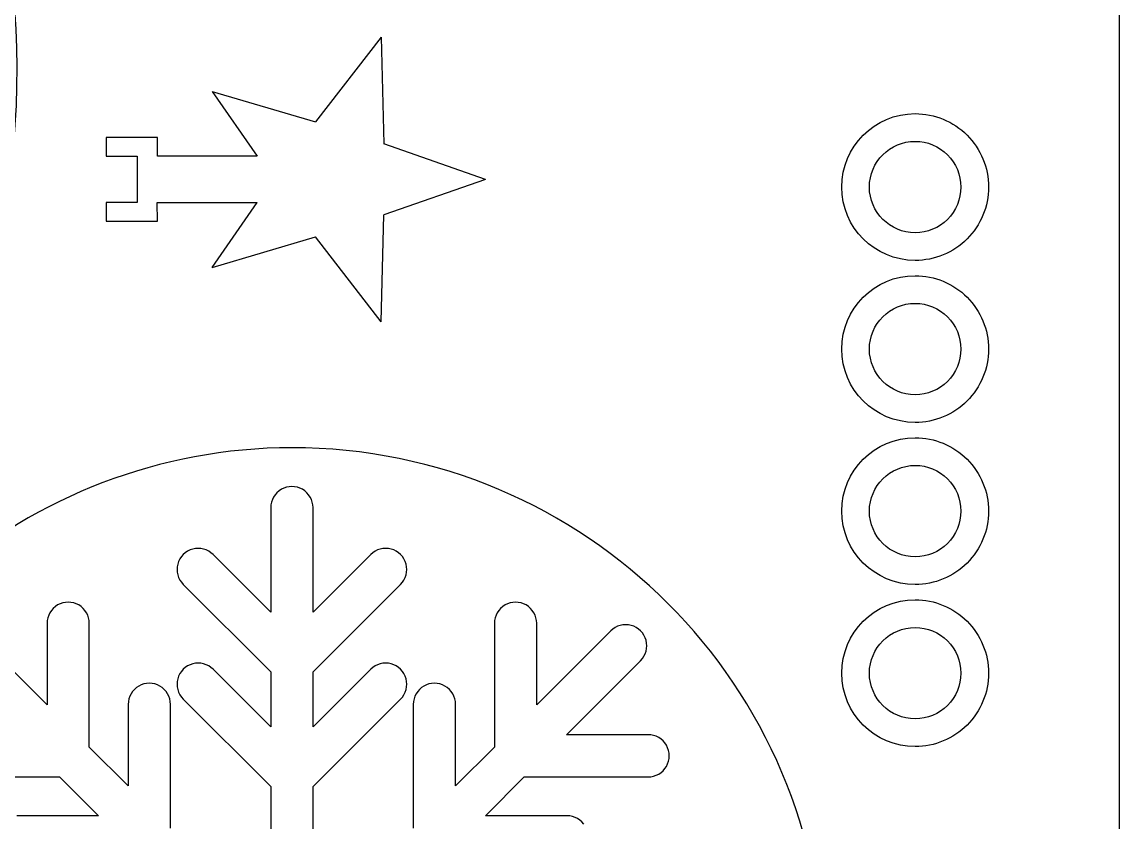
# Model space of a CAD drawing. Extents: x -10 to 300, y 40 to 641.
# Drawn here: x 183.4 to 299.8, y 204 to 289 of the extents above; entities that cross this region are included whole.
import ezdxf

# ---------------------------------------------------------------- set-up
doc = ezdxf.new("R2010")
doc.units = 0
doc.layers.add('Laag_1', color=7, linetype='CONTINUOUS')

msp = doc.modelspace()

# ---------------------------------------------------------------- linework, layer by layer
at = {"layer": 'Laag_1', "color": 1}
for p, q in [((299.83999, 639.840006), (299.83999, 40.160049)), ((221.491072, 287.37272), (214.530395, 278.367983)), ((221.491072, 287.37272), (221.78355, 276.031574)), ((203.560088, 281.596801), (214.530395, 278.367983)), ((203.560088, 281.596801), (208.336823, 274.715653)), ((197.736988, 276.704303), (192.301661, 276.704303)), ((192.301661, 276.704303), (192.301661, 274.722521)), ((197.736688, 274.71876), (197.736988, 276.704303)), ((232.573015, 272.251197), (221.78355, 276.031574)), ((192.301661, 274.722521), (195.595, 274.722521)), ((195.595, 274.722521), (195.595, 269.779655)), ((208.336823, 274.715651), (197.736688, 274.71876)), ((232.573015, 272.251197), (221.78355, 268.47082)), ((195.595, 269.779655), (192.301661, 269.779655)), ((192.301661, 269.779655), (192.301661, 267.797873)), ((197.722053, 269.784592), (208.336896, 269.786755)), ((197.736754, 267.797816), (197.722053, 269.784592)), ((203.560088, 262.905601), (208.336823, 269.78675)), ((221.491072, 257.129728), (221.78355, 268.47082)), ((192.301661, 267.797873), (197.736754, 267.797816)), ((203.560088, 262.905601), (214.530395, 266.134442)), ((221.491072, 257.129728), (214.530395, 266.134442)), ((278.190488, 266.583351), (278.190488, 266.583351)), ((278.190488, 263.641505), (278.190488, 263.641505)), ((278.190488, 249.371133), (278.190488, 249.371133)), ((278.190488, 246.429286), (278.190488, 246.429286)), ((210.43376, 238.972127), (210.24052, 238.751667)), ((210.654115, 239.165303), (210.43376, 238.972127)), ((210.897942, 239.328132), (210.654115, 239.165303)), ((211.160758, 239.457948), (210.897942, 239.328132)), ((211.438367, 239.552075), (211.160758, 239.457948)), ((211.725734, 239.609239), (211.438367, 239.552075)), ((212.018265, 239.628449), (211.725734, 239.609239)), ((212.310791, 239.609239), (212.018265, 239.628449)), ((212.598267, 239.552075), (212.310791, 239.609239)), ((212.875881, 239.457948), (212.598267, 239.552075)), ((213.138695, 239.328132), (212.875881, 239.457948)), ((213.38241, 239.165303), (213.138695, 239.328132)), ((213.602893, 238.972127), (213.38241, 239.165303)), ((213.79612, 238.751667), (213.602893, 238.972127)), ((209.796608, 237.680059), (209.77732, 237.387551)), ((209.853753, 237.967489), (209.796608, 237.680059)), ((209.947989, 238.245159), (209.853753, 237.967489)), ((210.077595, 238.508), (209.947989, 238.245159)), ((210.24052, 238.751667), (210.077595, 238.508)), ((213.958935, 238.508), (213.79612, 238.751667)), ((214.08866, 238.245159), (213.958935, 238.508)), ((214.182786, 237.967489), (214.08866, 238.245159)), ((214.240027, 237.680059), (214.182786, 237.967489)), ((214.25921, 237.387551), (214.239931, 237.680059)), ((209.777416, 237.387551), (209.777416, 226.270882)), ((214.25921, 226.270882), (214.25921, 237.387551)), ((201.483873, 232.980039), (201.206259, 232.885765)), ((201.771349, 233.037203), (201.483873, 232.980039)), ((202.063875, 233.056423), (201.771349, 233.037203)), ((202.356301, 233.037203), (202.063875, 233.056423)), ((202.643869, 232.980039), (202.356301, 233.037203)), ((202.921382, 232.885765), (202.643869, 232.980039)), ((221.392771, 232.980039), (221.115253, 232.885765)), ((221.680234, 233.037203), (221.392771, 232.980039)), ((221.972773, 233.056423), (221.680234, 233.037203)), ((222.265181, 233.037203), (221.972773, 233.056423)), ((222.552753, 232.980039), (222.265181, 233.037203)), ((222.830293, 232.885765), (222.552753, 232.980039)), ((200.123205, 231.935973), (199.99359, 231.672969)), ((200.286025, 232.179613), (200.123205, 231.935973)), ((200.479247, 232.400118), (200.286025, 232.179613)), ((200.699716, 232.593267), (200.479247, 232.400118)), ((200.943427, 232.756124), (200.699716, 232.593267)), ((201.206259, 232.885765), (200.943427, 232.756124)), ((203.184185, 232.756124), (202.921382, 232.885765)), ((203.428012, 232.593267), (203.184185, 232.756124)), ((203.64838, 232.400118), (203.428012, 232.593267)), ((209.777416, 226.270882), (203.64838, 232.400118)), ((220.388255, 232.400118), (214.25921, 226.270882)), ((220.608614, 232.593267), (220.388255, 232.400118)), ((220.852359, 232.756124), (220.608614, 232.593267)), ((221.115253, 232.885765), (220.852359, 232.756124)), ((223.093194, 232.756124), (222.830293, 232.885765)), ((223.33691, 232.593267), (223.093194, 232.756124)), ((223.557265, 232.400118), (223.33691, 232.593267)), ((223.750601, 232.179613), (223.557265, 232.400118)), ((223.913417, 231.935973), (223.750601, 232.179613)), ((224.043036, 231.672969), (223.913417, 231.935973)), ((278.190488, 232.158929), (278.190488, 232.158929)), ((199.842109, 231.108006), (199.822825, 230.815533)), ((199.822917, 230.815533), (199.842109, 230.523044)), ((199.899253, 231.395463), (199.842109, 231.108006)), ((199.99359, 231.672969), (199.899253, 231.395463)), ((224.137272, 231.395463), (224.043036, 231.672969)), ((224.19443, 231.108006), (224.137272, 231.395463)), ((224.213609, 230.815533), (224.19432, 231.108006)), ((224.19443, 230.523044), (224.21383, 230.815533)), ((199.842109, 230.523044), (199.899253, 230.23544)), ((199.899253, 230.23544), (199.99359, 229.957925)), ((199.99359, 229.957925), (200.123205, 229.695094)), ((200.123205, 229.695094), (200.286025, 229.451281)), ((223.750601, 229.451281), (223.913417, 229.695094)), ((223.913417, 229.695094), (224.043036, 229.957925)), ((224.043036, 229.957925), (224.137272, 230.23544)), ((224.137272, 230.23544), (224.19443, 230.523044)), ((200.286025, 229.451281), (200.479247, 229.230958)), ((200.479247, 229.230958), (209.777416, 219.932717)), ((214.25921, 219.932717), (223.557265, 229.230958)), ((223.557265, 229.230958), (223.750601, 229.451281)), ((278.190488, 229.217082), (278.190488, 229.217082)), ((187.412382, 227.172126), (187.149579, 227.042494)), ((187.689988, 227.266447), (187.412382, 227.172126)), ((187.977454, 227.323591), (187.689988, 227.266447)), ((188.269879, 227.342811), (187.977454, 227.323591)), ((188.562415, 227.323591), (188.269879, 227.342811)), ((188.849873, 227.266447), (188.562415, 227.323591)), ((189.127495, 227.172126), (188.849873, 227.266447)), ((189.39041, 227.042494), (189.127495, 227.172126)), ((234.909043, 227.172126), (234.646225, 227.042494)), ((235.186749, 227.266447), (234.909043, 227.172126)), ((235.474129, 227.323591), (235.186749, 227.266447)), ((235.766646, 227.342811), (235.474129, 227.323591)), ((236.059186, 227.323591), (235.766646, 227.342811)), ((236.346649, 227.266447), (236.059186, 227.323591)), ((236.624244, 227.172126), (236.346649, 227.266447)), ((236.887088, 227.042494), (236.624244, 227.172126)), ((186.329246, 226.222362), (186.199614, 225.959339)), ((186.492048, 226.466001), (186.329246, 226.222362)), ((186.685379, 226.686323), (186.492048, 226.466001)), ((186.905629, 226.879637), (186.685379, 226.686323)), ((187.149579, 227.042494), (186.905629, 226.879637)), ((189.634029, 226.879637), (189.39041, 227.042494)), ((189.854509, 226.686323), (189.634029, 226.879637)), ((190.047647, 226.466001), (189.854509, 226.686323)), ((190.21055, 226.222362), (190.047647, 226.466001)), ((190.340365, 225.959339), (190.21055, 226.222362)), ((233.826085, 226.222362), (233.696274, 225.959339)), ((233.988896, 226.466001), (233.826085, 226.222362)), ((234.182045, 226.686323), (233.988896, 226.466001)), ((234.402592, 226.879637), (234.182045, 226.686323)), ((234.646225, 227.042494), (234.402592, 226.879637)), ((237.130888, 226.879637), (236.887088, 227.042494)), ((237.351274, 226.686323), (237.130888, 226.879637)), ((237.544501, 226.466001), (237.351274, 226.686323)), ((237.707422, 226.222362), (237.544501, 226.466001)), ((237.837041, 225.959339), (237.707422, 226.222362)), ((186.048232, 225.394394), (186.02903, 225.101912)), ((186.02903, 225.101912), (186.02903, 216.434093)), ((186.105487, 225.681853), (186.048232, 225.394394)), ((186.199614, 225.959339), (186.105487, 225.681853)), ((190.434501, 225.681853), (190.340365, 225.959339)), ((190.491647, 225.394394), (190.434501, 225.681853)), ((190.510829, 225.101912), (190.491555, 225.394394)), ((190.510829, 211.952324), (190.510829, 225.101912)), ((233.544988, 225.394394), (233.525701, 225.101912)), ((233.525806, 225.101912), (233.525806, 211.952324)), ((233.602147, 225.681853), (233.544988, 225.394394)), ((233.696274, 225.959339), (233.602147, 225.681853)), ((237.931167, 225.681853), (237.837041, 225.959339)), ((237.988298, 225.394394), (237.931167, 225.681853)), ((238.007587, 225.101912), (237.988216, 225.394394)), ((238.007587, 216.434093), (238.007587, 225.101912)), ((246.872678, 224.874561), (246.595162, 224.780424)), ((247.160141, 224.931898), (246.872678, 224.874561)), ((247.452684, 224.950934), (247.160141, 224.931898)), ((247.745117, 224.931898), (247.452684, 224.950943)), ((248.032771, 224.874561), (247.745117, 224.931898)), ((248.310287, 224.780424), (248.032771, 224.874561)), ((186.02903, 216.434093), (178.168375, 224.294631)), ((245.868247, 224.294631), (238.007587, 216.434093)), ((246.088522, 224.487953), (245.868247, 224.294631)), ((246.332238, 224.650819), (246.088522, 224.487953)), ((246.595162, 224.780424), (246.332238, 224.650819)), ((248.573102, 224.650819), (248.310287, 224.780424)), ((248.816927, 224.487953), (248.573102, 224.650819)), ((249.037203, 224.294631), (248.816927, 224.487953)), ((249.230537, 224.07428), (249.037203, 224.294631)), ((249.393353, 223.830495), (249.230537, 224.07428)), ((249.523053, 223.567654), (249.393353, 223.830495)), ((249.617207, 223.29015), (249.523053, 223.567654)), ((249.674449, 223.002554), (249.617207, 223.29015)), ((249.693518, 222.710055), (249.674228, 223.002554)), ((249.674449, 222.417564), (249.693818, 222.710055)), ((249.037203, 221.125635), (249.230537, 221.345985)), ((249.230537, 221.345985), (249.393353, 221.589606)), ((249.393353, 221.589606), (249.523053, 221.852612)), ((249.523053, 221.852612), (249.617207, 222.130116)), ((249.617207, 222.130116), (249.674449, 222.417564)), ((200.479247, 220.215097), (200.286025, 219.994784)), ((200.699716, 220.408409), (200.479247, 220.215097)), ((200.943427, 220.571276), (200.699716, 220.408409)), ((201.206259, 220.700909), (200.943427, 220.571276)), ((201.483873, 220.795201), (201.206259, 220.700909)), ((201.771349, 220.852374), (201.483873, 220.795201)), ((202.063875, 220.871593), (201.771349, 220.852374)), ((202.356301, 220.852374), (202.063875, 220.871593)), ((202.643869, 220.795201), (202.356301, 220.852374)), ((202.921382, 220.700909), (202.643869, 220.795201)), ((203.184185, 220.571276), (202.921382, 220.700909)), ((203.428012, 220.408409), (203.184185, 220.571276)), ((203.64838, 220.215097), (203.428012, 220.408409)), ((209.777416, 214.086218), (203.64838, 220.215097)), ((220.388255, 220.215097), (214.25921, 214.086218)), ((220.608614, 220.408409), (220.388255, 220.215097)), ((220.852359, 220.571276), (220.608614, 220.408409)), ((221.115253, 220.700909), (220.852359, 220.571276)), ((221.392771, 220.795201), (221.115253, 220.700909)), ((221.680234, 220.852374), (221.392771, 220.795201)), ((221.972773, 220.871593), (221.680234, 220.852374)), ((222.265181, 220.852374), (221.972773, 220.871593)), ((222.552753, 220.795201), (222.265181, 220.852374)), ((222.830293, 220.700909), (222.552753, 220.795201)), ((223.093194, 220.571276), (222.830293, 220.700909)), ((223.33691, 220.408409), (223.093194, 220.571276)), ((223.557265, 220.215097), (223.33691, 220.408409)), ((223.750601, 219.994784), (223.557265, 220.215097)), ((241.176654, 213.26494), (249.037203, 221.125635)), ((199.899253, 219.210625), (199.842109, 218.923185)), ((199.99359, 219.488138), (199.899253, 219.210625)), ((200.123205, 219.751135), (199.99359, 219.488138)), ((200.286025, 219.994784), (200.123205, 219.751135)), ((209.777416, 219.932717), (209.777416, 214.086218)), ((214.25921, 214.086218), (214.25921, 219.932717)), ((223.913417, 219.751135), (223.750601, 219.994784)), ((224.043036, 219.488138), (223.913417, 219.751135)), ((224.137272, 219.210625), (224.043036, 219.488138)), ((224.19443, 218.923185), (224.137272, 219.210625)), ((195.108037, 217.849973), (194.945217, 217.606335)), ((195.301368, 218.070462), (195.108037, 217.849973)), ((195.521726, 218.263609), (195.301368, 218.070462)), ((195.765457, 218.426476), (195.521726, 218.263609)), ((196.028352, 218.556274), (195.765457, 218.426476)), ((196.305884, 218.650401), (196.028352, 218.556274)), ((196.593452, 218.707554), (196.305884, 218.650401)), ((196.885878, 218.726756), (196.593452, 218.707554)), ((197.178404, 218.707554), (196.885878, 218.726756)), ((197.465861, 218.650401), (197.178404, 218.707554)), ((197.743503, 218.556274), (197.465861, 218.650401)), ((198.006398, 218.426476), (197.743503, 218.556274)), ((198.250028, 218.263609), (198.006398, 218.426476)), ((198.470406, 218.070462), (198.250028, 218.263609)), ((198.663727, 217.849973), (198.470406, 218.070462)), ((198.826547, 217.606335), (198.663727, 217.849973)), ((199.842109, 218.923185), (199.822825, 218.630704)), ((199.822917, 218.630704), (199.842301, 218.338215)), ((199.842109, 218.338215), (199.899253, 218.0506)), ((199.899253, 218.0506), (199.99359, 217.773113)), ((224.043036, 217.773113), (224.137272, 218.0506)), ((224.137272, 218.0506), (224.19443, 218.338215)), ((224.213609, 218.630704), (224.19432, 218.923185)), ((224.19443, 218.338215), (224.21383, 218.630704)), ((225.372908, 217.849973), (225.210093, 217.606335)), ((225.566243, 218.070462), (225.372908, 217.849973)), ((225.786493, 218.263609), (225.566243, 218.070462)), ((226.030209, 218.426476), (225.786493, 218.263609)), ((226.293132, 218.556274), (226.030209, 218.426476)), ((226.57076, 218.650401), (226.293132, 218.556274)), ((226.858217, 218.707554), (226.57076, 218.650401)), ((227.150734, 218.726756), (226.858217, 218.707554)), ((227.443169, 218.707554), (227.150734, 218.726756)), ((227.730632, 218.650401), (227.443169, 218.707554)), ((228.008255, 218.556274), (227.730632, 218.650401)), ((228.271182, 218.426476), (228.008255, 218.556274)), ((228.5149, 218.263609), (228.271182, 218.426476)), ((228.735171, 218.070462), (228.5149, 218.263609)), ((228.928507, 217.849973), (228.735171, 218.070462)), ((229.091405, 217.606335), (228.928507, 217.849973)), ((194.66411, 216.778366), (194.64534, 216.485877)), ((194.721475, 217.065824), (194.66411, 216.778366)), ((194.815602, 217.343485), (194.721475, 217.065824)), ((194.945217, 217.606335), (194.815602, 217.343485)), ((198.956161, 217.343485), (198.826547, 217.606335)), ((199.050399, 217.065824), (198.956161, 217.343485)), ((199.107653, 216.778366), (199.050399, 217.065824)), ((199.126837, 216.485877), (199.107452, 216.778366)), ((199.99359, 217.773113), (200.123205, 217.510254)), ((200.123205, 217.510254), (200.286025, 217.266451)), ((200.286025, 217.266451), (200.479247, 217.046109)), ((200.479247, 217.046109), (209.777416, 207.747877)), ((214.25921, 207.747877), (223.557265, 217.046109)), ((223.557265, 217.046109), (223.750601, 217.266451)), ((223.750601, 217.266451), (223.913417, 217.510254)), ((223.913417, 217.510254), (224.043036, 217.773113)), ((224.929, 216.778366), (224.909707, 216.485877)), ((224.986242, 217.065824), (224.929, 216.778366)), ((225.080364, 217.343485), (224.986242, 217.065824)), ((225.210093, 217.606335), (225.080364, 217.343485)), ((229.221024, 217.343485), (229.091405, 217.606335)), ((229.315151, 217.065824), (229.221024, 217.343485)), ((229.372502, 216.778366), (229.315151, 217.065824)), ((229.391487, 216.485877), (229.372227, 216.778366)), ((194.645139, 216.485877), (194.645139, 207.818083)), ((199.126837, 203.336287), (199.126837, 216.485877)), ((224.909816, 216.485877), (224.909816, 203.336287)), ((229.391487, 207.818083), (229.391487, 216.485877)), ((278.190488, 214.946714), (278.190488, 214.946714)), ((249.844504, 213.26494), (241.176654, 213.26494)), ((250.136938, 213.245721), (249.844504, 213.26494)), ((250.424398, 213.188548), (250.136938, 213.245721)), ((250.701914, 213.094421), (250.424398, 213.188548)), ((250.96495, 212.964788), (250.701914, 213.094421)), ((251.208556, 212.801932), (250.96495, 212.964788)), ((251.428941, 212.608627), (251.208556, 212.801932)), ((251.622276, 212.388296), (251.428941, 212.608627)), ((251.785092, 212.144482), (251.622276, 212.388296)), ((251.914711, 211.881623), (251.785092, 212.144482)), ((278.190488, 212.004867), (278.190488, 212.004867)), ((194.645139, 207.818083), (190.510829, 211.952324)), ((233.525806, 211.952324), (229.391487, 207.818083)), ((252.009028, 211.603973), (251.914711, 211.881623)), ((252.066159, 211.316541), (252.009028, 211.603973)), ((252.085366, 211.024052), (252.066076, 211.316541)), ((252.066159, 210.731543), (252.085477, 211.024052)), ((251.622276, 209.659954), (251.785092, 209.903594)), ((251.785092, 209.903594), (251.914711, 210.166444)), ((251.914711, 210.166444), (252.009028, 210.444113)), ((252.009028, 210.444113), (252.066159, 210.731543)), ((174.192119, 208.783172), (187.341599, 208.783172)), ((187.341599, 208.783172), (191.475908, 204.648921)), ((232.560636, 204.648921), (236.694957, 208.783172)), ((236.694957, 208.783172), (249.844504, 208.783172)), ((249.844504, 208.783172), (250.136938, 208.802382)), ((250.136938, 208.802382), (250.424398, 208.859528)), ((250.424398, 208.859528), (250.701914, 208.953664)), ((250.701914, 208.953664), (250.96495, 209.083462)), ((250.96495, 209.083462), (251.208556, 209.246327)), ((251.208556, 209.246327), (251.428941, 209.439458)), ((251.428941, 209.439458), (251.622276, 209.659954)), ((209.777416, 207.747877), (209.777416, 196.814633)), ((214.25921, 196.814633), (214.25921, 207.747877)), ((191.475908, 204.648921), (182.808127, 204.648921)), ((241.228513, 204.648921), (232.560636, 204.648921)), ((241.520947, 204.629849), (241.228513, 204.648921)), ((241.808407, 204.57253), (241.520947, 204.629849)), ((242.086033, 204.478403), (241.808407, 204.57253)), ((242.34893, 204.348769), (242.086033, 204.478403)), ((242.592567, 204.185922), (242.34893, 204.348769)), ((242.813142, 203.992618), (242.592567, 204.185922)), ((243.00615, 203.772249), (242.813142, 203.992618))]:
    msp.add_line(p, q, dxfattribs=at)
for points in [[(175.132309, 247.729845), (193.867313, 289.743261), (177.398463, 339.108134), (137.191111, 361.457421)], [(270.394584, 271.437399), (270.394584, 275.742952), (273.884928, 279.233293), (278.190488, 279.233294)], [(278.190488, 279.233294), (280.258093, 279.233298), (282.241015, 278.411948), (283.703034, 276.949934)], [(273.336445, 271.437399), (273.336445, 274.118211), (275.509672, 276.291441), (278.190488, 276.291447)], [(278.190488, 276.291447), (279.477863, 276.291448), (280.712512, 275.780041), (281.622824, 274.869731)], [(283.703034, 276.949934), (285.165052, 275.48792), (285.986406, 273.505001), (285.986406, 271.437399)], [(281.622824, 274.869731), (282.533137, 273.95942), (283.044545, 272.724773), (283.044545, 271.437399)], [(278.190488, 263.641505), (273.884929, 263.641506), (270.394584, 267.131846), (270.394584, 271.437399)], [(278.190488, 266.583351), (275.509672, 266.583358), (273.336445, 268.756587), (273.336445, 271.437399)], [(283.044545, 271.437399), (283.044545, 270.150025), (282.533137, 268.915378), (281.622825, 268.005068)], [(285.986406, 271.437399), (285.986406, 269.369797), (285.165052, 267.386879), (283.703033, 265.924865)], [(281.622825, 268.005068), (280.712512, 267.094757), (279.477863, 266.58335), (278.190488, 266.583351)], [(283.703033, 265.924865), (282.241015, 264.46285), (280.258092, 263.641501), (278.190488, 263.641505)], [(270.394584, 254.225181), (270.394584, 258.530734), (273.884928, 262.021075), (278.190488, 262.021076)], [(278.190488, 262.021076), (280.258093, 262.02108), (282.241015, 261.19973), (283.703034, 259.737716)], [(273.336445, 254.225181), (273.336445, 256.905993), (275.509672, 259.079223), (278.190488, 259.079229)], [(278.190488, 259.079229), (279.477863, 259.07923), (280.712512, 258.567823), (281.622824, 257.657512)], [(283.703034, 259.737716), (285.165052, 258.275702), (285.986406, 256.292783), (285.986406, 254.225181)], [(281.622824, 257.657512), (282.533137, 256.747202), (283.044545, 255.512555), (283.044545, 254.225181)], [(278.190488, 246.429286), (273.884929, 246.429288), (270.394584, 249.919628), (270.394584, 254.225181)], [(278.190488, 249.371133), (275.509672, 249.371139), (273.336445, 251.544369), (273.336445, 254.225181)], [(283.044545, 254.225181), (283.044545, 252.937807), (282.533137, 251.70316), (281.622825, 250.79285)], [(285.986406, 254.225181), (285.986406, 252.157579), (285.165052, 250.174661), (283.703033, 248.712647)], [(281.622825, 250.79285), (280.712512, 249.882539), (279.477863, 249.371132), (278.190488, 249.371133)], [(283.703033, 248.712647), (282.241015, 247.250632), (280.258092, 246.429283), (278.190488, 246.429286)], [(270.394584, 237.012977), (270.394584, 241.31853), (273.884928, 244.808871), (278.190488, 244.808872)], [(278.190488, 244.808872), (280.258093, 244.808876), (282.241015, 243.987526), (283.703034, 242.525512)], [(212.018292, 243.747015), (183.825264, 243.713858), (159.97587, 222.892129), (156.138789, 194.961378)], [(268.489642, 187.275589), (268.489625, 218.46389), (243.20655, 243.746998), (212.018292, 243.747015)], [(283.703034, 242.525512), (285.165052, 241.063498), (285.986406, 239.080579), (285.986406, 237.012977)], [(273.336445, 237.012977), (273.336445, 239.693789), (275.509672, 241.867019), (278.190488, 241.867025)], [(278.190488, 241.867025), (279.477863, 241.867026), (280.712512, 241.355619), (281.622824, 240.445308)], [(281.622824, 240.445308), (282.533137, 239.534998), (283.044545, 238.300351), (283.044545, 237.012977)], [(278.190488, 229.217082), (273.884929, 229.217084), (270.394584, 232.707424), (270.394584, 237.012977)], [(278.190488, 232.158929), (275.509672, 232.158935), (273.336445, 234.332165), (273.336445, 237.012977)], [(283.044545, 237.012977), (283.044545, 235.725603), (282.533137, 234.490956), (281.622825, 233.580646)], [(285.986406, 237.012977), (285.986406, 234.945375), (285.165052, 232.962457), (283.703033, 231.500443)], [(281.622825, 233.580646), (280.712512, 232.670335), (279.477863, 232.158928), (278.190488, 232.158929)], [(283.703033, 231.500443), (282.241015, 230.038428), (280.258092, 229.217079), (278.190488, 229.217082)], [(270.394584, 219.800762), (270.394584, 224.106315), (273.884928, 227.596656), (278.190488, 227.596657)], [(278.190488, 227.596657), (280.258093, 227.59666), (282.241015, 226.775311), (283.703034, 225.313297)], [(283.703034, 225.313297), (285.165052, 223.851282), (285.986406, 221.868364), (285.986406, 219.800762)], [(273.336445, 219.800762), (273.336445, 222.481574), (275.509672, 224.654803), (278.190488, 224.65481)], [(278.190488, 224.65481), (279.477863, 224.654811), (280.712512, 224.143404), (281.622824, 223.233093)], [(281.622824, 223.233093), (282.533137, 222.322782), (283.044545, 221.088136), (283.044545, 219.800762)], [(278.190488, 212.004867), (273.884929, 212.004868), (270.394584, 215.495209), (270.394584, 219.800762)], [(278.190488, 214.946714), (275.509672, 214.94672), (273.336445, 217.11995), (273.336445, 219.800762)], [(283.044545, 219.800762), (283.044545, 218.513388), (282.533137, 217.278741), (281.622825, 216.36843)], [(285.986406, 219.800762), (285.986406, 217.73316), (285.165052, 215.750241), (283.703033, 214.288227)], [(281.622825, 216.36843), (280.712512, 215.45812), (279.477863, 214.946713), (278.190488, 214.946714)], [(283.703033, 214.288227), (282.241015, 212.826213), (280.258092, 212.004864), (278.190488, 212.004867)]]:
    msp.add_open_spline(points, degree=3, dxfattribs=at)

doc.saveas('drawing.dxf')
